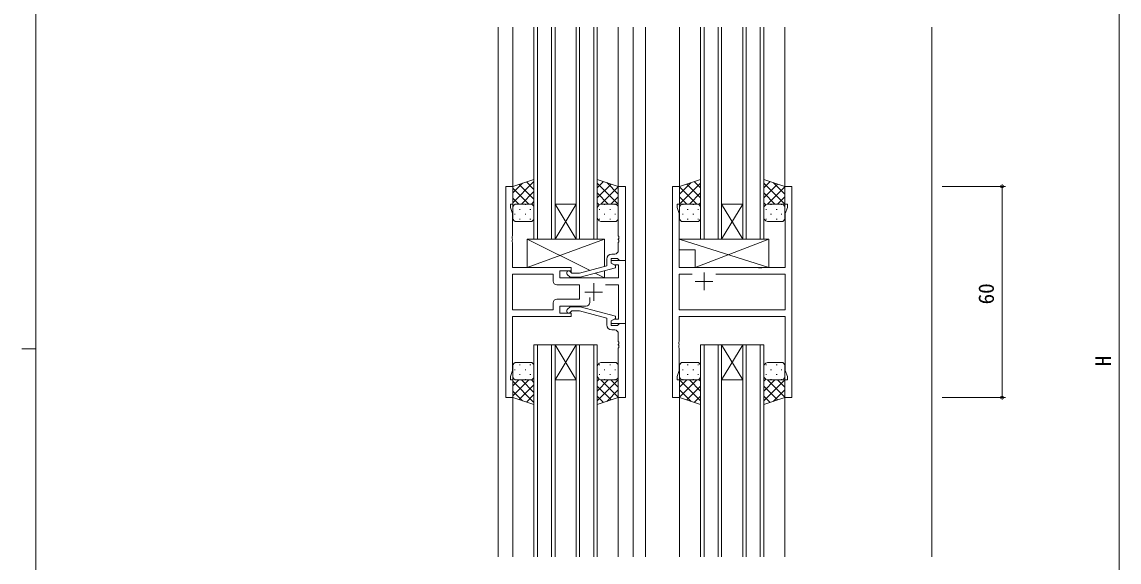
# Model space of a CAD drawing. Units: millimetres, scale not verified. Extents: x -567 to 567, y -403 to 403.
# Drawn here: x -566.7 to -254.5, y -36.6 to 116.9 of the extents above; entities that cross this region are included whole.
import ezdxf
from ezdxf.enums import TextEntityAlignment as Align

# ---------------------------------------------------------------- set-up
doc = ezdxf.new("R2010")
doc.units = ezdxf.units.MM
doc.header["$LTSCALE"] = 2
for name, color, linetype, lineweight in [('0-1_USER1', 4, 'Continuous', 9), ('0-2_YKK_ZWAK', 2, 'Continuous', 9), ('0-3_YKK_11', 7, 'Continuous', 9), ('0-4_YKK_12', 6, 'Continuous', 9), ('0-5_YKK_13', 7, 'Continuous', 9)]:
    doc.layers.add(name, color=color, linetype=linetype, lineweight=lineweight)
doc.styles.add('ＭＳ ゴシック', font='')
doc.styles.get('ＭＳ ゴシック').set_extended_font_data('MS Gothic')

msp = doc.modelspace()

# ---------------------------------------------------------------- linework, layer by layer
at = {"layer": '0-1_USER1'}
for p, q in [((-427.01, 65.546), (-421.01, 71.546)), ((-427.01, 68.375), (-424.305, 71.08)), ((-422.49, 65.178), (-427.01, 69.698)), ((-421.01, 66.527), (-425.249, 70.765)), ((-424.55, 65.178), (-421.01, 68.718)), ((-421.01, 69.355), (-423.127, 71.472)), ((-403.01, 69.755), (-401.193, 71.572)), ((-397.01, 65.146), (-403.01, 71.146)), ((-403.01, 66.927), (-399.071, 70.865)), ((-401.986, 65.122), (-397.01, 70.098)), ((-397.01, 67.975), (-400.315, 71.28)), ((-379.61, 67.975), (-376.305, 71.28)), ((-379.61, 65.146), (-373.61, 71.146)), ((-374.69, 65.178), (-379.61, 70.098)), ((-373.61, 66.927), (-377.549, 70.865)), ((-373.61, 69.755), (-375.427, 71.572)), ((-355.61, 69.755), (-353.793, 71.572)), ((-349.61, 65.146), (-355.61, 71.146)), ((-355.61, 66.927), (-351.671, 70.865)), ((-354.586, 65.122), (-349.61, 70.098)), ((-349.61, 67.975), (-352.915, 71.28)), ((-425.318, 65.178), (-427.01, 66.87)), ((-421.755, 65.145), (-421.01, 65.889)), ((-399.87, 65.178), (-403.01, 68.318)), ((-399.102, 65.178), (-397.01, 67.27)), ((-377.518, 65.178), (-379.61, 67.27)), ((-376.75, 65.178), (-373.61, 68.318)), ((-352.47, 65.178), (-355.61, 68.318)), ((-351.702, 65.178), (-349.61, 67.27)), ((-427.01, 61.178), (-427.01, 64.178)), ((-426.425, 65.088), (-426.39, 65.088)), ((-426.01, 65.178), (-422.01, 65.178)), ((-426.01, 65.178), (-422.01, 65.178)), ((-425.175, 63.673), (-424.975, 63.673)), ((-423.56, 65.088), (-423.36, 65.088)), ((-422.145, 63.673), (-421.945, 63.673)), ((-421.01, 64.178), (-421.01, 61.178)), ((-402.434, 64.914), (-403.01, 65.489)), ((-403.01, 64.178), (-403.01, 61.178)), ((-402.275, 63.673), (-402.475, 63.673)), ((-398.01, 65.178), (-401.51, 65.178)), ((-398.01, 65.178), (-401.51, 65.178)), ((-400.86, 65.088), (-401.06, 65.088)), ((-399.245, 63.673), (-399.445, 63.673)), ((-397.83, 65.088), (-398.03, 65.088)), ((-397.038, 64.413), (-397.01, 64.441)), ((-397.01, 61.178), (-397.01, 64.178)), ((-379.582, 64.413), (-379.61, 64.441)), ((-379.61, 61.178), (-379.61, 64.178)), ((-378.79, 65.088), (-378.59, 65.088)), ((-378.61, 65.178), (-374.61, 65.178)), ((-378.61, 65.178), (-374.61, 65.178)), ((-377.375, 63.673), (-377.175, 63.673)), ((-375.76, 65.088), (-375.56, 65.088)), ((-374.345, 63.673), (-374.145, 63.673)), ((-374.076, 65.023), (-373.61, 65.489)), ((-373.61, 64.178), (-373.61, 61.178)), ((-355.034, 64.914), (-355.61, 65.489)), ((-355.61, 64.178), (-355.61, 61.178)), ((-354.875, 63.673), (-355.075, 63.673)), ((-350.61, 65.178), (-354.11, 65.178)), ((-350.61, 65.178), (-354.11, 65.178)), ((-353.46, 65.088), (-353.66, 65.088)), ((-351.845, 63.673), (-352.045, 63.673)), ((-350.43, 65.088), (-350.63, 65.088)), ((-349.638, 64.413), (-349.61, 64.441)), ((-349.61, 61.178), (-349.61, 64.178)), ((-426.59, 62.258), (-426.39, 62.258)), ((-422.01, 60.178), (-426.01, 60.178)), ((-425.175, 60.843), (-424.975, 60.843)), ((-423.56, 62.258), (-423.36, 62.258)), ((-422.145, 60.843), (-421.945, 60.843)), ((-402.275, 60.843), (-402.475, 60.843)), ((-401.51, 60.178), (-398.01, 60.178)), ((-400.86, 62.258), (-401.06, 62.258)), ((-399.245, 60.843), (-399.445, 60.843)), ((-397.83, 62.258), (-398.03, 62.258)), ((-378.79, 62.258), (-378.59, 62.258)), ((-374.61, 60.178), (-378.61, 60.178)), ((-377.375, 60.843), (-377.175, 60.843)), ((-375.76, 62.258), (-375.56, 62.258)), ((-374.345, 60.843), (-374.145, 60.843)), ((-354.875, 60.843), (-355.075, 60.843)), ((-354.11, 60.178), (-350.61, 60.178)), ((-353.46, 62.258), (-353.66, 62.258)), ((-351.845, 60.843), (-352.045, 60.843)), ((-350.43, 62.258), (-350.63, 62.258)), ((-422.91, 47.178), (-400.91, 55.178)), ((-405.232, 46.339), (-422.91, 55.178)), ((-354.184, 55.178), (-379.68, 55.178)), ((-379.68, 55.178), (-379.68, 52.178)), ((-354.184, 47.178), (-379.68, 55.178)), ((-375.184, 47.178), (-354.184, 55.178)), ((-354.184, 55.178), (-354.184, 47.178)), ((-375.184, 52.178), (-379.68, 52.178)), ((-375.184, 52.178), (-375.184, 47.178)), ((-354.184, 47.178), (-375.184, 47.178)), ((-400.91, 44.178), (-403.614, 45.53)), ((-427.01, 19.178), (-427.01, 16.178)), ((-422.01, 20.178), (-426.01, 20.178)), ((-425.175, 19.513), (-424.975, 19.513)), ((-422.145, 19.513), (-421.945, 19.513)), ((-421.01, 16.178), (-421.01, 19.178)), ((-403.01, 16.178), (-403.01, 19.178)), ((-402.275, 19.513), (-402.475, 19.513)), ((-401.51, 20.178), (-398.01, 20.178)), ((-399.245, 19.513), (-399.445, 19.513)), ((-397.01, 19.178), (-397.01, 16.178)), ((-379.61, 19.178), (-379.61, 16.178)), ((-374.61, 20.178), (-378.61, 20.178)), ((-377.375, 19.513), (-377.175, 19.513)), ((-374.345, 19.513), (-374.145, 19.513)), ((-373.61, 16.178), (-373.61, 19.178)), ((-355.61, 16.178), (-355.61, 19.178)), ((-354.875, 19.513), (-355.075, 19.513)), ((-354.11, 20.178), (-350.61, 20.178)), ((-351.845, 19.513), (-352.045, 19.513)), ((-349.61, 19.178), (-349.61, 16.178)), ((-426.59, 18.098), (-426.39, 18.098)), ((-425.175, 16.683), (-424.975, 16.683)), ((-423.56, 18.098), (-423.36, 18.098)), ((-422.145, 16.683), (-421.945, 16.683)), ((-402.275, 16.683), (-402.475, 16.683)), ((-400.86, 18.098), (-401.06, 18.098)), ((-399.245, 16.683), (-399.445, 16.683)), ((-397.83, 18.098), (-398.03, 18.098)), ((-397.038, 15.943), (-397.01, 15.915)), ((-379.582, 15.943), (-379.61, 15.915)), ((-378.79, 18.098), (-378.59, 18.098)), ((-377.375, 16.683), (-377.175, 16.683)), ((-375.76, 18.098), (-375.56, 18.098)), ((-374.345, 16.683), (-374.145, 16.683)), ((-354.875, 16.683), (-355.075, 16.683)), ((-353.46, 18.098), (-353.66, 18.098)), ((-351.845, 16.683), (-352.045, 16.683)), ((-350.43, 18.098), (-350.63, 18.098)), ((-349.638, 15.943), (-349.61, 15.915)), ((-422.49, 15.178), (-427.01, 10.658)), ((-425.318, 15.178), (-427.01, 13.486)), ((-427.01, 14.81), (-421.01, 8.81)), ((-426.425, 15.268), (-426.39, 15.268)), ((-426.01, 15.178), (-422.01, 15.178)), ((-426.01, 15.178), (-422.01, 15.178)), ((-421.01, 13.829), (-425.249, 9.591)), ((-424.55, 15.178), (-421.01, 11.638)), ((-423.56, 15.268), (-423.36, 15.268)), ((-421.755, 15.211), (-421.01, 14.467)), ((-402.434, 15.442), (-403.01, 14.867)), ((-397.01, 15.21), (-403.01, 9.21)), ((-399.87, 15.178), (-403.01, 12.038)), ((-403.01, 13.429), (-399.071, 9.491)), ((-401.986, 15.234), (-397.01, 10.258)), ((-398.01, 15.178), (-401.51, 15.178)), ((-398.01, 15.178), (-401.51, 15.178)), ((-400.86, 15.268), (-401.06, 15.268)), ((-399.102, 15.178), (-397.01, 13.086)), ((-397.83, 15.268), (-398.03, 15.268)), ((-379.61, 15.21), (-373.61, 9.21)), ((-374.69, 15.178), (-379.61, 10.258)), ((-377.518, 15.178), (-379.61, 13.086)), ((-378.79, 15.268), (-378.59, 15.268)), ((-378.61, 15.178), (-374.61, 15.178)), ((-378.61, 15.178), (-374.61, 15.178)), ((-373.61, 13.429), (-377.549, 9.491)), ((-376.75, 15.178), (-373.61, 12.038)), ((-375.76, 15.268), (-375.56, 15.268)), ((-374.076, 15.333), (-373.61, 14.867)), ((-355.034, 15.442), (-355.61, 14.867)), ((-349.61, 15.21), (-355.61, 9.21)), ((-352.47, 15.178), (-355.61, 12.038)), ((-355.61, 13.429), (-351.671, 9.491)), ((-354.586, 15.234), (-349.61, 10.258)), ((-350.61, 15.178), (-354.11, 15.178)), ((-350.61, 15.178), (-354.11, 15.178)), ((-353.46, 15.268), (-353.66, 15.268)), ((-351.702, 15.178), (-349.61, 13.086)), ((-350.43, 15.268), (-350.63, 15.268)), ((-427.01, 11.981), (-424.305, 9.276)), ((-421.01, 11.001), (-423.127, 8.884)), ((-403.01, 10.601), (-401.193, 8.784)), ((-397.01, 12.381), (-400.315, 9.076)), ((-379.61, 12.381), (-376.305, 9.076)), ((-373.61, 10.601), (-375.427, 8.784)), ((-355.61, 10.601), (-353.793, 8.784)), ((-349.61, 12.381), (-352.915, 9.076))]:
    msp.add_line(p, q, dxfattribs=at)
for points in [[(-421.01, 64.178), (-421.01, 72.178), (-427.01, 70.178), (-427.01, 64.178)], [(-403.01, 64.178), (-403.01, 72.178), (-397.01, 70.178), (-397.01, 64.178)], [(-373.61, 64.178), (-373.61, 72.178), (-379.61, 70.178), (-379.61, 64.178)], [(-355.61, 64.178), (-355.61, 72.178), (-349.61, 70.178), (-349.61, 64.178)], [(-422.91, 47.178), (-422.91, 55.178), (-400.91, 55.178), (-400.91, 47.497)], [(-410.41, 45.727), (-410.41, 47.178), (-422.91, 47.178)], [(-400.91, 46.255), (-400.91, 44.178), (-410.41, 44.178), (-410.41, 44.378)], [(-421.01, 16.178), (-421.01, 8.178), (-427.01, 10.178), (-427.01, 16.178)], [(-403.01, 16.178), (-403.01, 8.178), (-397.01, 10.178), (-397.01, 16.178)], [(-373.61, 16.178), (-373.61, 8.178), (-379.61, 10.178), (-379.61, 16.178)], [(-355.61, 16.178), (-355.61, 8.178), (-349.61, 10.178), (-349.61, 16.178)]]:
    msp.add_lwpolyline(points, dxfattribs=at)
for centre, radius, start, end in [((-426.01, 64.178), 1, 89.9999, 179.9999), ((-426.01, 64.178), 1, 89.9999, 179.9999), ((-422.01, 64.178), 1, 359.9999, 89.9999), ((-422.01, 64.178), 1, 359.9999, 89.9999), ((-401.572, 63.646), 1.534, 87.68844, 159.69146), ((-401.572, 63.646), 1.534, 87.68844, 159.69146), ((-398.01, 64.178), 1, 0.0001, 90.0001), ((-398.01, 64.178), 1, 0.0001, 90.0001), ((-378.61, 64.178), 1, 89.9999, 179.9999), ((-378.61, 64.178), 1, 89.9999, 179.9999), ((-374.61, 64.178), 1, 359.9999, 89.9999), ((-374.61, 64.178), 1, 359.9999, 89.9999), ((-354.172, 63.646), 1.534, 87.68844, 159.69146), ((-354.172, 63.646), 1.534, 87.68844, 159.69146), ((-350.61, 64.178), 1, 0.0001, 90.0001), ((-350.61, 64.178), 1, 0.0001, 90.0001), ((-426.01, 61.178), 1, 179.9999, 269.9999), ((-422.01, 61.178), 1, 269.9999, 359.9999), ((-401.572, 61.71), 1.534, 200.30871, 272.3117), ((-398.01, 61.178), 1, 270.0001, 0.0001), ((-378.61, 61.178), 1, 179.9999, 269.9999), ((-374.61, 61.178), 1, 269.9999, 359.9999), ((-354.172, 61.71), 1.534, 200.30871, 272.3117), ((-350.61, 61.178), 1, 270.0001, 0.0001), ((-426.01, 19.178), 1, 90.0001, 180.0001), ((-422.01, 19.178), 1, 0.0001, 90.0001), ((-401.572, 18.646), 1.534, 87.6883, 159.69129), ((-398.01, 19.178), 1, 359.9999, 89.9999), ((-378.61, 19.178), 1, 90.0001, 180.0001), ((-374.61, 19.178), 1, 0.0001, 90.0001), ((-354.172, 18.646), 1.534, 87.6883, 159.69129), ((-350.61, 19.178), 1, 359.9999, 89.9999), ((-426.01, 16.178), 1, 180.0001, 270.0001), ((-426.01, 16.178), 1, 180.0001, 270.0001), ((-422.01, 16.178), 1, 270.0001, 0.0001), ((-422.01, 16.178), 1, 270.0001, 0.0001), ((-401.572, 16.71), 1.534, 200.30854, 272.31156), ((-401.572, 16.71), 1.534, 200.30854, 272.31156), ((-398.01, 16.178), 1, 269.9999, 359.9999), ((-398.01, 16.178), 1, 269.9999, 359.9999), ((-378.61, 16.178), 1, 180.0001, 270.0001), ((-378.61, 16.178), 1, 180.0001, 270.0001), ((-374.61, 16.178), 1, 270.0001, 0.0001), ((-374.61, 16.178), 1, 270.0001, 0.0001), ((-354.172, 16.71), 1.534, 200.30854, 272.31156), ((-354.172, 16.71), 1.534, 200.30854, 272.31156), ((-350.61, 16.178), 1, 269.9999, 359.9999), ((-350.61, 16.178), 1, 269.9999, 359.9999)]:
    msp.add_arc(centre, radius, start, end, dxfattribs=at)
at = {"layer": '0-2_YKK_ZWAK'}
for p, q in [((-431.21, 115.428), (-431.21, -35.072)), ((-427.01, 115.428), (-427.01, 69.678)), ((-420.01, 55.178), (-420.01, 115.428)), ((-416.01, 115.428), (-416.01, 55.178)), ((-408.01, 55.178), (-408.01, 115.428)), ((-404.01, 115.428), (-404.01, 55.178)), ((-397.01, 115.428), (-397.01, 69.678)), ((-392.81, 115.428), (-392.81, -35.072)), ((-389.31, 115.428), (-389.31, -35.072)), ((-379.61, 115.428), (-379.61, 69.678)), ((-372.61, 55.178), (-372.61, 115.428)), ((-368.61, 115.428), (-368.61, 55.178)), ((-360.61, 55.178), (-360.61, 115.428)), ((-356.61, 115.428), (-356.61, 55.178)), ((-349.61, 115.428), (-349.61, 69.678)), ((-307.81, 115.428), (-307.81, -35.072)), ((-415.01, 65.178), (-409.01, 65.178)), ((-415.01, 55.178), (-409.01, 65.178)), ((-409.01, 55.178), (-415.01, 65.178)), ((-367.61, 65.178), (-361.61, 65.178)), ((-367.61, 55.178), (-361.61, 65.178)), ((-361.61, 55.178), (-367.61, 65.178)), ((-415.01, 55.178), (-409.01, 55.178)), ((-367.61, 55.178), (-361.61, 55.178)), ((-420.01, 25.178), (-420.01, -35.072)), ((-416.01, -35.072), (-416.01, 25.178)), ((-415.01, 25.178), (-409.01, 25.178)), ((-415.01, 25.178), (-409.01, 15.178)), ((-409.01, 25.178), (-415.01, 15.178)), ((-408.01, 25.178), (-408.01, -35.072)), ((-404.01, -35.072), (-404.01, 25.178)), ((-372.61, 25.178), (-372.61, -35.072)), ((-368.61, -35.072), (-368.61, 25.178)), ((-367.61, 25.178), (-361.61, 25.178)), ((-367.61, 25.178), (-361.61, 15.178)), ((-361.61, 25.178), (-367.61, 15.178)), ((-360.61, 25.178), (-360.61, -35.072)), ((-356.61, -35.072), (-356.61, 25.178)), ((-415.01, 15.178), (-409.01, 15.178)), ((-367.61, 15.178), (-361.61, 15.178)), ((-427.01, 10.678), (-427.01, -35.072)), ((-397.01, 10.678), (-397.01, -35.072)), ((-379.61, 10.678), (-379.61, -35.072)), ((-349.61, 10.678), (-349.61, -35.072))]:
    msp.add_line(p, q, dxfattribs=at)
for points in [[(-421.01, 115.428), (-421.01, 55.178), (-415.01, 55.178), (-415.01, 115.428)], [(-409.01, 115.428), (-409.01, 55.178), (-403.01, 55.178), (-403.01, 115.428)], [(-373.61, 115.428), (-373.61, 55.178), (-367.61, 55.178), (-367.61, 115.428)], [(-361.61, 115.428), (-361.61, 55.178), (-355.61, 55.178), (-355.61, 115.428)], [(-421.01, -35.072), (-421.01, 25.178), (-415.01, 25.178), (-415.01, -35.072)], [(-409.01, -35.072), (-409.01, 25.178), (-403.01, 25.178), (-403.01, -35.072)], [(-373.61, -35.072), (-373.61, 25.178), (-367.61, 25.178), (-367.61, -35.072)], [(-361.61, -35.072), (-361.61, 25.178), (-355.61, 25.178), (-355.61, -35.072)]]:
    msp.add_lwpolyline(points, dxfattribs=at)
at = {"layer": '0-3_YKK_11'}
for p, q in [((-349.61, 70.178), (-347.61, 70.178)), ((-398.01, 50.978), (-398.81, 50.978)), ((-415.54, 45.248), (-427.08, 45.248)), ((-415.54, 43.248), (-415.54, 45.248)), ((-372.61, 45.678), (-372.61, 40.678)), ((-369.26, 45.248), (-349.54, 45.248)), ((-404.01, 42.678), (-404.01, 37.678)), ((-370.11, 43.178), (-375.11, 43.178)), ((-406.51, 40.178), (-401.51, 40.178)), ((-405.16, 37.178), (-405.16, 38.617)), ((-398.01, 29.378), (-398.81, 29.378))]:
    msp.add_line(p, q, dxfattribs=at)
for points in [[(-400.66, 42.248), (-396.94, 42.248), (-396.94, 32.478), (-398.144, 32.478), (-399.01, 31.978), (-399.01, 31.178), (-395.01, 31.178), (-395.01, 49.178), (-399.01, 49.178), (-399.01, 48.378), (-398.144, 47.878), (-396.94, 47.878), (-396.94, 44.178), (-413.61, 44.178), (-413.61, 46.178), (-410.41, 46.178), (-410.41, 47.178), (-427.08, 47.178), (-427.08, 54.22), (-427.2, 54.403), (-427.2, 54.953), (-427.08, 55.136), (-427.08, 55.22), (-427.2, 55.403), (-427.2, 55.953), (-427.08, 56.136), (-427.08, 62.447), (-427.71, 64.178), (-427.71, 65.178), (-427.01, 65.178), (-427.01, 70.178), (-429.01, 70.178), (-429.01, 10.178), (-427.01, 10.178), (-427.01, 15.178), (-427.71, 15.178), (-427.71, 16.178), (-427.08, 17.909), (-427.08, 33.178), (-410.41, 33.178)], [(-395.01, 49.178), (-395.01, 70.178), (-397.01, 70.178), (-397.01, 56.136), (-396.89, 55.953), (-396.89, 55.403), (-397.01, 55.22), (-397.01, 55.136), (-396.89, 54.953), (-396.89, 54.403), (-397.01, 54.22), (-397.01, 51.978)], [(-347.61, 70.178), (-347.61, 10.178), (-349.61, 10.178), (-349.61, 15.178), (-348.91, 15.178), (-348.91, 16.178), (-349.54, 17.909), (-349.54, 33.178), (-379.68, 33.178), (-379.68, 26.136), (-379.8, 25.953), (-379.8, 25.403), (-379.68, 25.22), (-379.68, 25.136), (-379.8, 24.953), (-379.8, 24.403), (-379.68, 24.22), (-379.68, 17.909), (-380.31, 16.178), (-380.31, 15.178), (-379.61, 15.178), (-379.61, 10.178), (-381.61, 10.178), (-381.61, 70.178), (-379.61, 70.178), (-379.61, 65.178), (-380.31, 65.178), (-380.31, 64.178), (-379.68, 62.447), (-379.68, 47.178), (-357.281, 47.178), (-357.089, 47.035), (-356.131, 47.035), (-355.939, 47.178), (-349.54, 47.178), (-349.54, 62.447), (-348.91, 64.178), (-348.91, 65.178), (-349.61, 65.178), (-349.61, 70.178)], [(-411.534, 45.154), (-410.759, 44.378), (-407.913, 44.378), (-397.81, 47.085), (-397.81, 47.685), (-399.01, 48.378), (-399.01, 49.678), (-397.21, 49.678), (-397.01, 49.478), (-396.71, 49.178), (-395.01, 49.178)], [(-400.31, 49.478), (-400.31, 47.658), (-408.071, 45.578), (-410.262, 45.578), (-410.686, 46.002)], [(-415.54, 45.248), (-427.08, 45.248), (-427.08, 35.108), (-415.54, 35.108), (-415.54, 37.108)], [(-369.26, 45.248), (-349.54, 45.248), (-349.54, 35.108), (-379.68, 35.108), (-379.68, 45.248), (-375.96, 45.248)], [(-414.54, 38.108), (-408.01, 38.108), (-408.01, 42.248), (-414.54, 42.248)], [(-410.41, 33.178), (-410.41, 34.178), (-413.61, 34.178), (-413.61, 36.178), (-406.16, 36.178)], [(-411.534, 35.202), (-410.758, 35.978), (-407.913, 35.978), (-397.81, 33.271), (-397.81, 32.671), (-399.01, 31.978), (-399.01, 30.678), (-397.21, 30.678), (-397.01, 30.878), (-396.71, 31.178), (-395.01, 31.178)], [(-400.31, 30.878), (-400.31, 32.698), (-408.071, 34.778), (-410.261, 34.778), (-410.685, 34.354)], [(-395.01, 31.178), (-395.01, 10.178), (-397.01, 10.178), (-397.01, 24.22), (-396.89, 24.403), (-396.89, 24.953), (-397.01, 25.136), (-397.01, 25.22), (-396.89, 25.403), (-396.89, 25.953), (-397.01, 26.136), (-397.01, 28.378)]]:
    msp.add_lwpolyline(points, dxfattribs=at)
for centre, radius, start, end in [((-398.81, 49.478), 1.5, 90.00001, 179.99999), ((-398.01, 51.978), 1, 270.00001, 359.99999), ((-411.11, 45.578), 0.6, 44.99999, 225.00001), ((-414.54, 43.248), 1, 180.00001, 269.99999), ((-414.54, 37.108), 1, 90.00001, 179.99999), ((-411.11, 34.778), 0.6, 134.99999, 315.00001), ((-406.16, 37.178), 1, 270.00001, 359.99999), ((-398.81, 30.878), 1.5, 180.00001, 269.99999), ((-398.01, 28.378), 1, 0.00001, 89.99999)]:
    msp.add_arc(centre, radius, start, end, dxfattribs=at)
at = {"layer": '0-4_YKK_12'}
for p, q in [((-254.51, 213.678), (-254.51, -172.322)), ((-304.81, 70.178), (-286.81, 70.178)), ((-287.81, 70.178), (-287.81, 10.178)), ((-304.81, 10.178), (-286.81, 10.178))]:
    msp.add_line(p, q, dxfattribs=at)
for centre in [(-287.81, 70.178), (-287.81, 10.178)]:
    msp.add_circle(centre, 0.425, dxfattribs=at)
at = {"layer": '0-5_YKK_13'}
for p, q in [((-562.726, -351), (-562.726, 399)), ((-566.726, 24), (-562.726, 24))]:
    msp.add_line(p, q, dxfattribs=at)

# ---------------------------------------------------------------- texts
at = {"layer": '0-4_YKK_12', "style": 'ＭＳ ゴシック'}
for s, p in [('60', (-288.81, 36.658)), ('H', (-255.51, 19.078))]:
    msp.add_text(s, height=4.399, rotation=90, dxfattribs=at).set_placement(p, align=Align.BOTTOM_LEFT)

doc.saveas('drawing.dxf')
